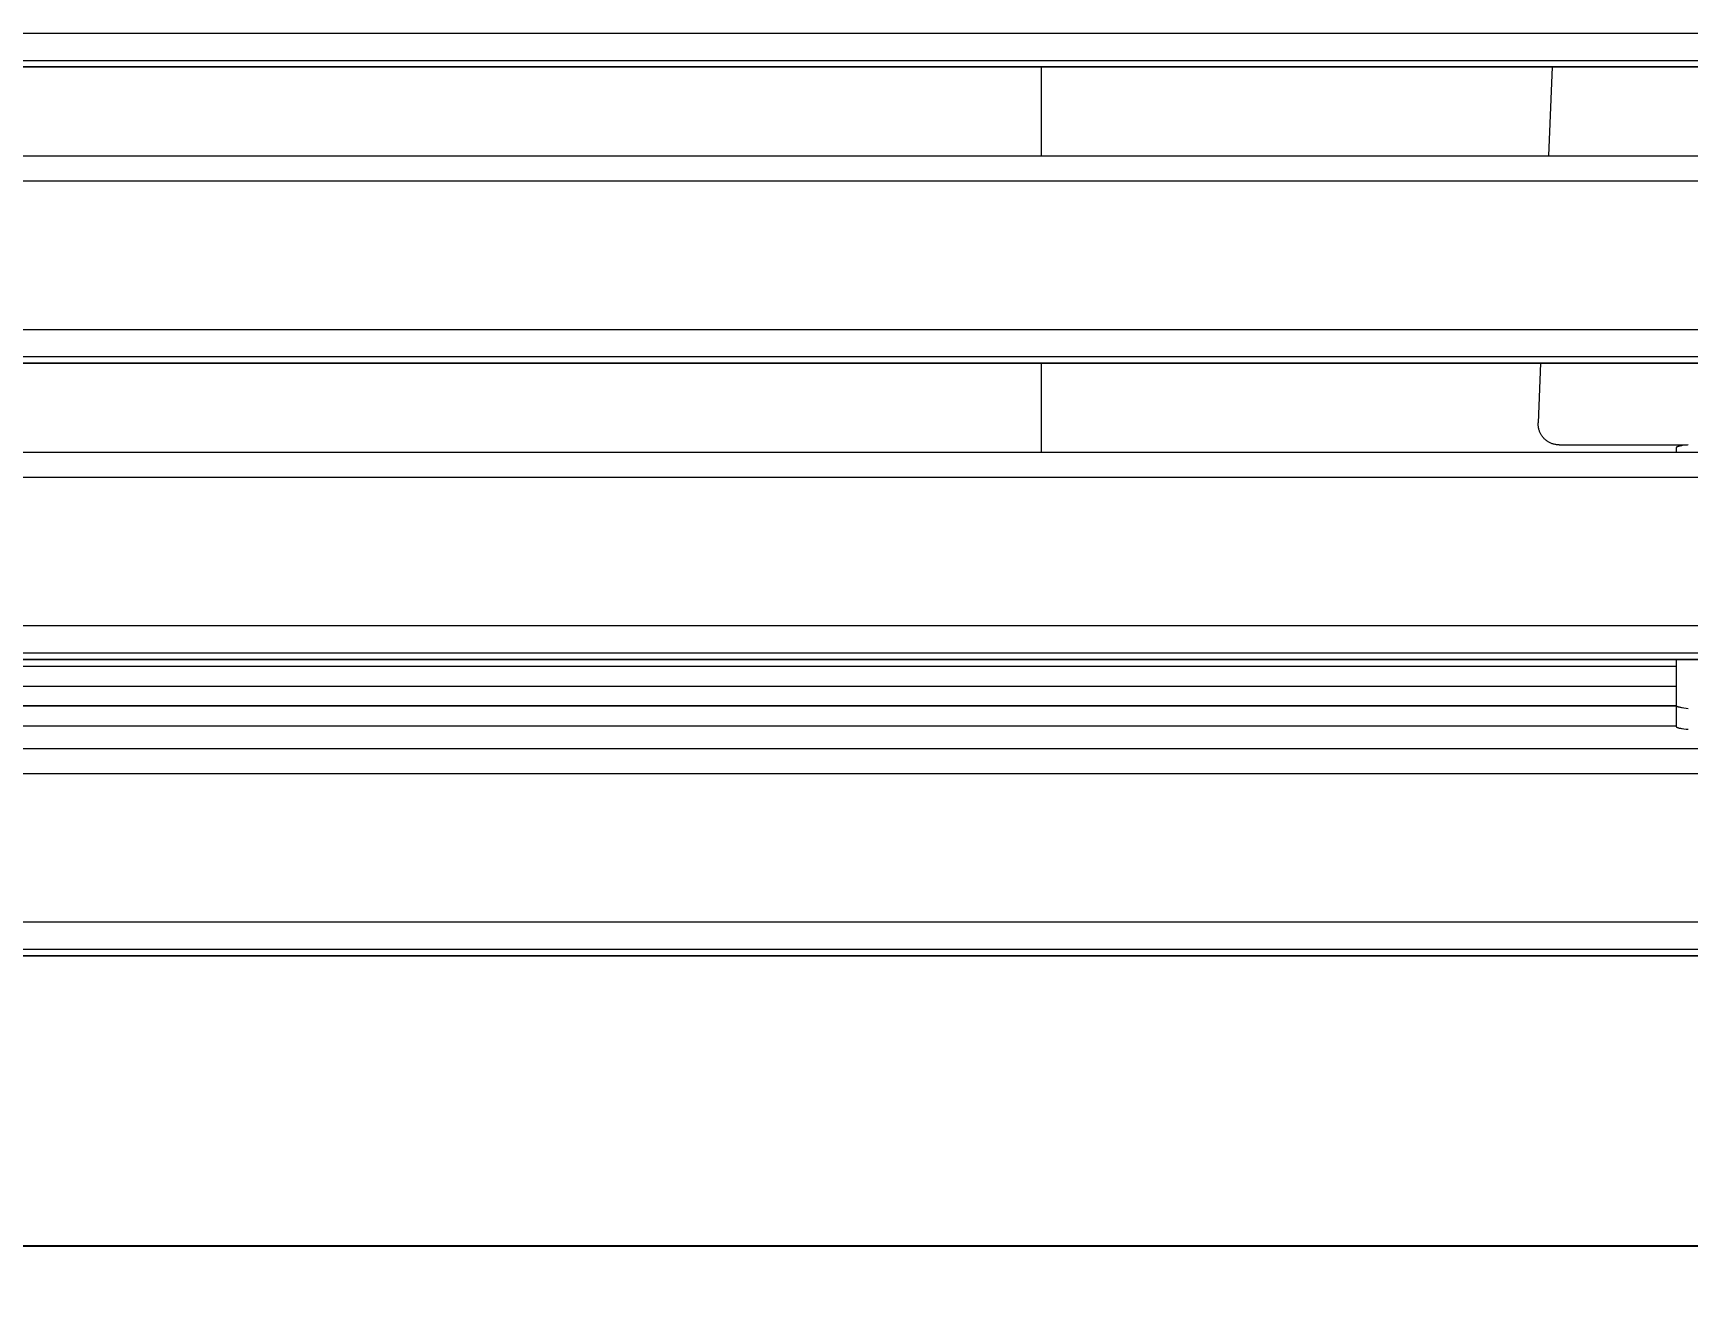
# Model space of a CAD drawing. Header units: millimetres. Extents: x -30 to 4992, y -440 to 3111.
# Drawn here: x 1537.6 to 1850.2, y 834.1 to 1073.2 of the extents above; entities that cross this region are included whole.
import ezdxf

# ---------------------------------------------------------------- set-up
doc = ezdxf.new("R2010")
doc.units = ezdxf.units.MM
doc.layers.add('ZANO_R', color=7, linetype='Continuous', lineweight=0)
doc.layers.add('ZANO_W', color=1, linetype='Continuous', lineweight=0)
doc.styles.add('Arial', font='arial.ttf')
doc.styles.get("Standard").update_dxf_attribs({"font": 'ARIALUNI.TTF'})
doc.dimstyles.new('pl i ang', dxfattribs={"dimtxt": 50, "dimasz": 50, "dimexe": 1.25, "dimexo": 0.625, "dimgap": 10, "dimtad": 1, "dimtoh": 1, "dimtxsty": 'Standard', "dimcen": 2.5, "dimclrd": 1, "dimclre": 1, "dimclrt": 1, "dimadec": 0, "dimazin": 0, "dimtfac": 1, "dimtmove": 0, "dimatfit": 3, "dimfxl": 1, "dimarcsym": 1})

# ---------------------------------------------------------------- blocks, each defined once
blk = doc.blocks.new('*D388')
at = {"layer": 'ZANO_W', "color": 1, "lineweight": -2}
for p, q in [((143.02, 895.1), (143.02, 834.11)), ((1943.02, 895.09), (1943.02, 834.11)), ((183.02, 844.11), (1903.02, 844.11))]:
    blk.add_line(p, q, dxfattribs=at)
at = {"layer": 'ZANO_W', "color": 1}
for points in [[(183.02, 850.77), (183.02, 837.44), (143.02, 844.11)], [(1903.02, 837.44), (1903.02, 850.77), (1943.02, 844.11)]]:
    blk.add_solid(points, dxfattribs=at)
at = {"layer": 'ZANO_W', "color": 1, "insert": (1043.02, 874.53), "char_height": 40, "attachment_point": 5, "style": 'Arial'}
blk.add_mtext('1800', dxfattribs=at)

msp = doc.modelspace()

# ---------------------------------------------------------------- linework, layer by layer
at = {"layer": 'ZANO_R'}
for p, q in [((148.02, 1073.16), (1938.02, 1073.16)), ((1938.02, 1067.95), (148.02, 1067.95)), ((148.02, 1066.77), (1938.02, 1066.77)), ((1938.02, 1066.76), (148.02, 1066.76)), ((1728.03, 1066.77), (1728.03, 1049.96)), ((1824.55, 1066.77), (1823.89, 1049.96)), ((148.02, 1049.97), (1938.02, 1049.97)), ((148.02, 1049.96), (1938.02, 1049.96)), ((1938.02, 1045.18), (148.02, 1045.18)), ((148.02, 1017.2), (1938.02, 1017.2)), ((1938.02, 1012), (148.02, 1012)), ((148.02, 1010.82), (1938.02, 1010.82)), ((1938.02, 1010.81), (148.02, 1010.81)), ((1728.03, 1010.82), (1728.03, 994.01)), ((1822.37, 1010.82), (1821.93, 999.54)), ((1821.92, 999.4), (1821.93, 999.54)), ((1821.93, 999.26), (1821.92, 999.4)), ((1821.93, 999.13), (1821.93, 999.26)), ((1821.94, 998.99), (1821.93, 999.13)), ((1821.96, 998.85), (1821.94, 998.99)), ((1821.98, 998.72), (1821.96, 998.85)), ((1822.01, 998.58), (1821.98, 998.72)), ((1822.03, 998.45), (1822.01, 998.58)), ((1822.07, 998.32), (1822.03, 998.45)), ((1822.11, 998.19), (1822.07, 998.32)), ((1822.15, 998.06), (1822.11, 998.19)), ((1822.2, 997.93), (1822.15, 998.06)), ((1822.25, 997.8), (1822.2, 997.93)), ((1822.31, 997.68), (1822.25, 997.8)), ((1822.37, 997.55), (1822.31, 997.68)), ((1822.43, 997.43), (1822.37, 997.55)), ((1822.5, 997.31), (1822.43, 997.43)), ((1822.57, 997.2), (1822.5, 997.31)), ((1822.65, 997.08), (1822.57, 997.2)), ((1822.73, 996.97), (1822.65, 997.08)), ((1822.82, 996.87), (1822.73, 996.97)), ((1822.9, 996.76), (1822.82, 996.87)), ((1822.99, 996.66), (1822.9, 996.76)), ((1823.09, 996.56), (1822.99, 996.66)), ((1823.19, 996.46), (1823.09, 996.56)), ((1823.29, 996.37), (1823.19, 996.46)), ((1823.39, 996.28), (1823.29, 996.37)), ((1823.5, 996.2), (1823.39, 996.28)), ((1823.61, 996.12), (1823.5, 996.2)), ((1823.73, 996.04), (1823.61, 996.12)), ((1823.84, 995.97), (1823.73, 996.04)), ((1823.96, 995.9), (1823.84, 995.97)), ((1824.08, 995.83), (1823.96, 995.9)), ((1824.2, 995.77), (1824.08, 995.83)), ((1824.33, 995.71), (1824.2, 995.77)), ((1824.45, 995.66), (1824.33, 995.71)), ((1824.58, 995.61), (1824.45, 995.66)), ((1824.71, 995.57), (1824.58, 995.61)), ((1824.84, 995.53), (1824.71, 995.57)), ((1824.97, 995.5), (1824.84, 995.53)), ((1825.11, 995.47), (1824.97, 995.5)), ((1825.24, 995.44), (1825.11, 995.47)), ((1825.38, 995.42), (1825.24, 995.44)), ((1825.51, 995.4), (1825.38, 995.42)), ((1825.65, 995.39), (1825.51, 995.4)), ((1825.79, 995.38), (1825.65, 995.39)), ((1825.92, 995.38), (1825.79, 995.38)), ((1825.92, 995.38), (1850.16, 995.38)), ((1848.03, 994.88), (1848.02, 994.87)), ((1848.02, 994.87), (1848.02, 994.87)), ((1848.02, 994.87), (1848.02, 994.87)), ((1848.02, 994.87), (1848.02, 994.86)), ((1848.02, 994.86), (1848.02, 994.86)), ((1848.02, 994.86), (1848.02, 994.85)), ((1848.02, 994.85), (1848.02, 994.85)), ((1848.02, 994.85), (1848.02, 994.85)), ((1848.02, 994.85), (1848.02, 994.84)), ((1848.02, 994.84), (1848.02, 994.84)), ((1848.02, 994.84), (1848.02, 994.84)), ((1848.02, 994.84), (1848.02, 994.01)), ((1848.04, 994.9), (1848.03, 994.89)), ((1848.03, 994.89), (1848.03, 994.89)), ((1848.03, 994.89), (1848.03, 994.88)), ((1848.03, 994.88), (1848.03, 994.88)), ((1848.03, 994.88), (1848.03, 994.88)), ((1848.05, 994.91), (1848.04, 994.91)), ((1848.04, 994.91), (1848.04, 994.9)), ((1848.04, 994.9), (1848.04, 994.9)), ((1848.04, 994.9), (1848.04, 994.9)), ((1848.06, 994.92), (1848.05, 994.92)), ((1848.05, 994.92), (1848.05, 994.91)), ((1848.05, 994.91), (1848.05, 994.91)), ((1848.07, 994.93), (1848.06, 994.93)), ((1848.06, 994.93), (1848.06, 994.92)), ((1848.08, 994.94), (1848.07, 994.94)), ((1848.07, 994.94), (1848.07, 994.93)), ((1848.07, 994.93), (1848.07, 994.93)), ((1848.09, 994.95), (1848.08, 994.95)), ((1848.08, 994.95), (1848.08, 994.94)), ((1848.1, 994.96), (1848.09, 994.95)), ((1848.11, 994.96), (1848.1, 994.96)), ((1848.12, 994.97), (1848.11, 994.96)), ((1848.13, 994.98), (1848.12, 994.97)), ((1848.15, 994.99), (1848.13, 994.98)), ((1848.16, 995), (1848.15, 994.99)), ((1848.18, 995), (1848.16, 995)), ((1848.19, 995.01), (1848.18, 995)), ((1848.21, 995.02), (1848.19, 995.01)), ((1848.24, 995.03), (1848.21, 995.02)), ((1848.28, 995.05), (1848.24, 995.03)), ((1848.32, 995.07), (1848.28, 995.05)), ((1848.37, 995.08), (1848.32, 995.07)), ((1848.41, 995.1), (1848.37, 995.08)), ((1848.46, 995.11), (1848.41, 995.1)), ((1848.57, 995.14), (1848.46, 995.11)), ((1848.7, 995.17), (1848.57, 995.14)), ((1848.83, 995.2), (1848.7, 995.17)), ((1848.98, 995.23), (1848.83, 995.2)), ((1849.13, 995.25), (1848.98, 995.23)), ((1849.48, 995.31), (1849.13, 995.25)), ((1849.86, 995.35), (1849.48, 995.31)), ((1850.28, 995.39), (1849.86, 995.35)), ((148.02, 994.02), (1938.02, 994.02)), ((148.02, 994.01), (1938.02, 994.01)), ((1938.02, 989.23), (148.02, 989.23)), ((148.02, 961.25), (1938.02, 961.25)), ((1938.02, 956.05), (148.02, 956.05)), ((148.02, 954.87), (1938.02, 954.87)), ((1938.02, 954.86), (148.02, 954.86)), ((1848.02, 954.87), (1848.02, 946.19)), ((1073.02, 953.57), (1848.02, 953.57)), ((1848.02, 953.53), (1073.02, 953.53)), ((1073.02, 949.81), (1848.02, 949.81)), ((1073.02, 946.13), (1848.02, 946.13)), ((1848.02, 946.08), (1073.02, 946.08)), ((1848.02, 946.19), (1848.02, 946.19)), ((1848.02, 946.19), (1848.02, 946.18)), ((1848.02, 946.18), (1848.02, 946.18)), ((1848.02, 946.18), (1848.02, 946.18)), ((1848.02, 946.18), (1848.02, 946.17)), ((1848.02, 946.18), (1848.02, 942.23)), ((1848.02, 946.17), (1848.02, 946.17)), ((1848.02, 946.17), (1848.02, 946.17)), ((1848.02, 946.17), (1848.02, 946.16)), ((1848.02, 946.16), (1848.02, 946.16)), ((1848.02, 946.16), (1848.02, 946.15)), ((1848.02, 946.15), (1848.03, 946.15)), ((1848.03, 946.15), (1848.03, 946.15)), ((1848.03, 946.15), (1848.03, 946.14)), ((1848.03, 946.14), (1848.03, 946.14)), ((1848.03, 946.14), (1848.03, 946.13)), ((1848.03, 946.13), (1848.04, 946.13)), ((1848.04, 946.13), (1848.04, 946.13)), ((1848.04, 946.13), (1848.04, 946.12)), ((1848.04, 946.12), (1848.04, 946.12)), ((1848.04, 946.12), (1848.05, 946.12)), ((1848.05, 946.12), (1848.05, 946.11)), ((1848.05, 946.11), (1848.05, 946.11)), ((1848.05, 946.11), (1848.06, 946.1)), ((1848.06, 946.1), (1848.06, 946.1)), ((1848.06, 946.1), (1848.07, 946.1)), ((1848.07, 946.1), (1848.07, 946.09)), ((1848.07, 946.09), (1848.07, 946.09)), ((1848.07, 946.09), (1848.08, 946.09)), ((1848.08, 946.09), (1848.08, 946.08)), ((1848.08, 946.08), (1848.09, 946.08)), ((1848.09, 946.08), (1848.1, 946.07)), ((1848.1, 946.07), (1848.11, 946.06)), ((1848.11, 946.06), (1848.12, 946.05)), ((1848.12, 946.05), (1848.13, 946.05)), ((1848.13, 946.05), (1848.15, 946.04)), ((1848.15, 946.04), (1848.16, 946.03)), ((1848.16, 946.03), (1848.18, 946.02)), ((1848.18, 946.02), (1848.19, 946.02)), ((1848.19, 946.02), (1848.21, 946.01)), ((1848.21, 946.01), (1848.24, 945.99)), ((1848.24, 945.99), (1848.28, 945.98)), ((1848.28, 945.98), (1848.32, 945.96)), ((1848.32, 945.96), (1848.37, 945.95)), ((1848.37, 945.95), (1848.41, 945.93)), ((1848.41, 945.93), (1848.46, 945.92)), ((1848.46, 945.92), (1848.57, 945.89)), ((1848.57, 945.89), (1848.7, 945.86)), ((1848.7, 945.86), (1848.83, 945.83)), ((1848.83, 945.83), (1848.98, 945.8)), ((1848.98, 945.8), (1849.13, 945.77)), ((1849.13, 945.77), (1849.48, 945.72)), ((1849.48, 945.72), (1849.86, 945.67)), ((1849.86, 945.67), (1850.28, 945.63)), ((1073.02, 942.36), (1848.02, 942.36)), ((1848.02, 942.23), (1848.02, 942.22)), ((1848.02, 942.22), (1848.02, 942.22)), ((1848.02, 942.22), (1848.02, 942.22)), ((1848.02, 942.22), (1848.02, 942.21)), ((1848.02, 942.21), (1848.02, 942.21)), ((1848.02, 942.21), (1848.02, 942.2)), ((1848.02, 942.2), (1848.02, 942.2)), ((1848.02, 942.2), (1848.02, 942.2)), ((1848.02, 942.2), (1848.02, 942.19)), ((1848.02, 942.19), (1848.02, 942.19)), ((1848.02, 942.19), (1848.03, 942.19)), ((1848.03, 942.19), (1848.03, 942.18)), ((1848.03, 942.18), (1848.03, 942.18)), ((1848.03, 942.18), (1848.03, 942.17)), ((1848.03, 942.17), (1848.03, 942.17)), ((1848.03, 942.17), (1848.04, 942.17)), ((1848.04, 942.17), (1848.04, 942.16)), ((1848.04, 942.16), (1848.04, 942.16)), ((1848.04, 942.16), (1848.04, 942.16)), ((1848.04, 942.16), (1848.05, 942.15)), ((1848.05, 942.15), (1848.05, 942.15)), ((1848.05, 942.15), (1848.05, 942.14)), ((1848.05, 942.14), (1848.06, 942.14)), ((1848.06, 942.14), (1848.06, 942.14)), ((1848.06, 942.14), (1848.07, 942.13)), ((1848.07, 942.13), (1848.07, 942.13)), ((1848.07, 942.13), (1848.07, 942.12)), ((1848.07, 942.12), (1848.08, 942.12)), ((1848.08, 942.12), (1848.08, 942.12)), ((1848.08, 942.12), (1848.09, 942.11)), ((1848.09, 942.11), (1848.1, 942.11)), ((1848.1, 942.11), (1848.11, 942.1)), ((1848.11, 942.1), (1848.12, 942.09)), ((1848.12, 942.09), (1848.13, 942.08)), ((1848.13, 942.08), (1848.15, 942.07)), ((1848.15, 942.07), (1848.16, 942.07)), ((1848.16, 942.07), (1848.18, 942.06)), ((1848.18, 942.06), (1848.19, 942.05)), ((1848.19, 942.05), (1848.21, 942.04)), ((1848.21, 942.04), (1848.24, 942.03)), ((1848.24, 942.03), (1848.28, 942.01)), ((1848.28, 942.01), (1848.32, 942)), ((1848.32, 942), (1848.37, 941.98)), ((1848.37, 941.98), (1848.41, 941.97)), ((1848.41, 941.97), (1848.46, 941.95)), ((1848.46, 941.95), (1848.57, 941.92)), ((1848.57, 941.92), (1848.7, 941.89)), ((1848.7, 941.89), (1848.83, 941.86)), ((1848.83, 941.86), (1848.98, 941.83)), ((1848.98, 941.83), (1849.13, 941.81)), ((1849.13, 941.81), (1849.48, 941.76)), ((1849.48, 941.76), (1849.86, 941.71)), ((1849.86, 941.71), (1850.28, 941.67)), ((148.02, 938.07), (1938.02, 938.07)), ((148.02, 938.06), (1938.02, 938.06)), ((1938.02, 933.28), (148.02, 933.28)), ((148.02, 905.3), (1938.02, 905.3)), ((1938.02, 900.1), (148.02, 900.1)), ((148.02, 898.92), (1938.02, 898.92)), ((1938.02, 898.91), (148.02, 898.91))]:
    msp.add_line(p, q, dxfattribs=at)

# ---------------------------------------------------------------- dimensions: what is measured, and where the dimension line sits
at = {"layer": 'ZANO_W'}
dim = msp.add_linear_dim(base=(1943.02, 844.11), p1=(143.02, 905.1), p2=(1943.02, 905.09), dimstyle='pl i ang', override={"dimtxt": 40, "dimasz": 40, "dimexe": 10, "dimexo": 10, "dimtoh": 0, "dimdec": 0, "dimtxsty": 'Arial', "dimtdec": 0, "dimtmove": 1}, dxfattribs=at)
dim.commit()
dim.dimension.update_dxf_attribs({"geometry": '*D388', "text_midpoint": (1043.02, 874.53)})

doc.saveas('drawing.dxf')
